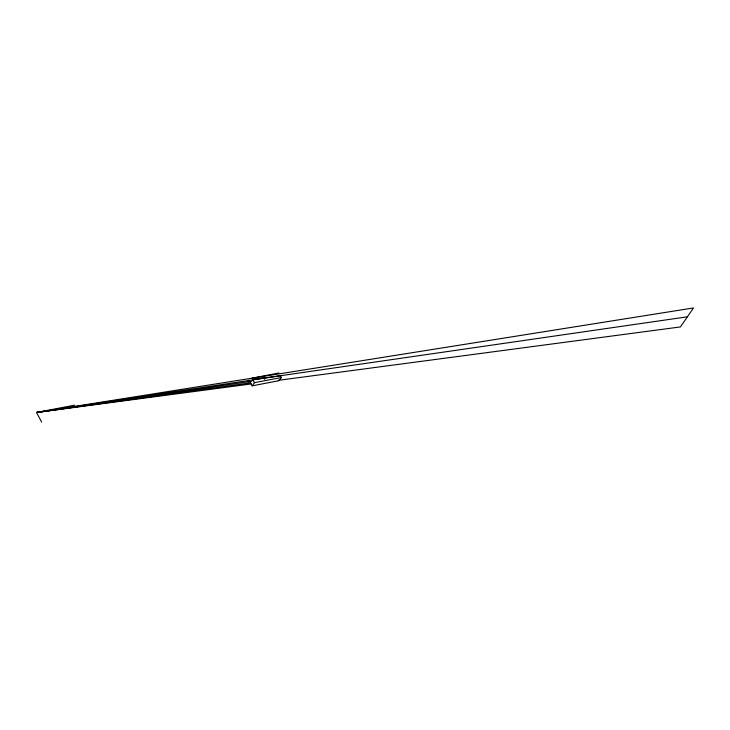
<?xml version="1.0" encoding="UTF-8"?>
<svg xmlns="http://www.w3.org/2000/svg" width="730" height="730" viewBox="0 0 730 730"><rect width="100%" height="100%" fill="white"/><g stroke="black" fill="none" stroke-linecap="round" stroke-linejoin="round"><path stroke-width="1.09" d="M255.682 377.857L254.989 378.286M250.226 382.219L252.179 385.832L254.432 382.675L281.324 377.529L280.356 375.722L36.5 412.468L41.665 422.059M281.324 377.529L279.07 380.686L252.179 385.832M263.849 378.35L264.406 378.249M248.738 381.644L248.136 381.699M251.147 383.953L36.5 412.468L74.615 405.159M252.005 378.158L278.897 373.003M262.709 377.83L252.845 379.728L687.395 316.802M250.582 382.885L36.5 412.468L693.5 307.941L680.433 326.921L278.258 380.348M248.209 380.303L248.611 380.284M36.5 412.468L251.713 381.306M263.092 376.443L263.512 377.109M252.489 379.062L254.432 382.675M264.041 378.085L264.579 379.299"/></g></svg>
